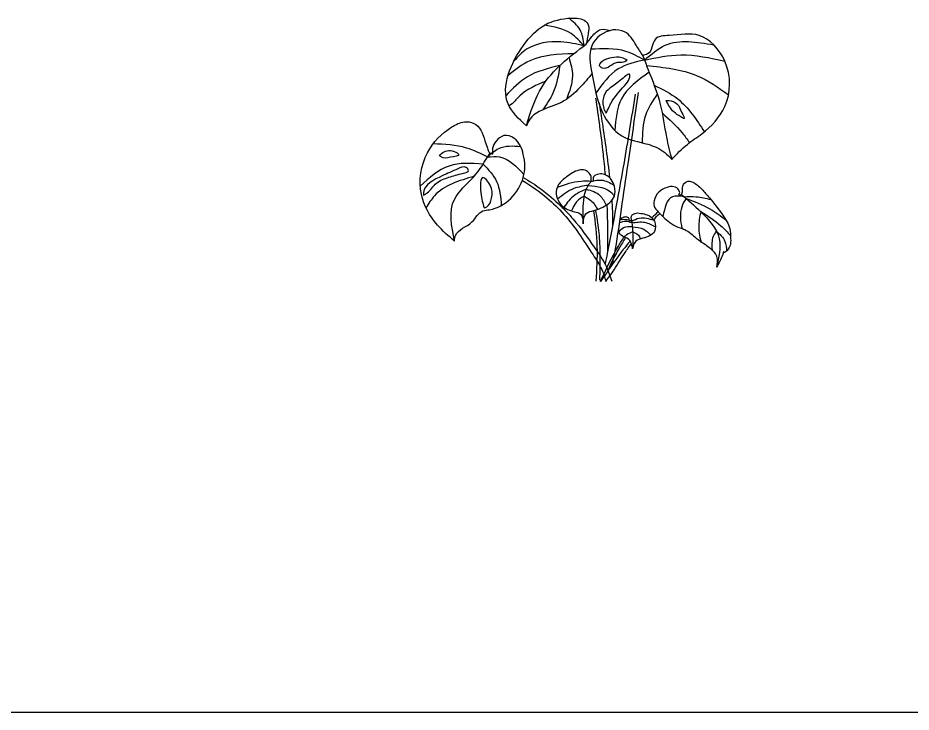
# Model space of a CAD drawing. Header units: metres. Extents: x -175 to 101, y -7 to 93.
# Drawn here: x 3.226 to 5.627, y -0.491 to 1.376 of the extents above; entities that cross this region are included whole.
import ezdxf

# ---------------------------------------------------------------- set-up
doc = ezdxf.new("R2010")
doc.units = ezdxf.units.M

msp = doc.modelspace()

# ---------------------------------------------------------------- linework, layer by layer
msp.add_line((-6.3278, -0.4912), (17.5858, -0.4912))
for points in [[(4.5925, 1.0853), (4.5433, 1.1443), (4.5843, 1.3012), (4.6425, 1.3569), (4.7131, 1.375), (4.7515, 1.3664), (4.7588, 1.3569), (4.7588, 1.3338), (4.7531, 1.305)], [(4.7473, 1.3006), (4.7367, 1.3437), (4.7062, 1.3746)], [(4.7473, 1.3006), (4.7128, 1.3332), (4.6407, 1.3559)], [(4.7531, 1.305), (4.7688, 1.3253), (4.7928, 1.3441), (4.8172, 1.3415)], [(4.9056, 1.2731), (4.8874, 1.3024), (4.8564, 1.338), (4.8249, 1.343), (4.7682, 1.3008), (4.7682, 1.2276), (4.7972, 1.121), (4.8494, 1.0584), (4.9185, 1.0357), (4.9645, 1.0137), (4.9831, 0.9947)], [(4.9831, 0.9947), (5.0252, 1.0355), (5.0644, 1.0641), (5.1259, 1.1372), (5.1259, 1.2589), (5.0566, 1.3283), (4.9762, 1.3283), (4.9383, 1.3177), (4.9184, 1.2785), (4.9056, 1.2731), (4.9051, 1.2726)], [(4.7473, 1.3006), (4.6854, 1.3107), (4.5932, 1.291), (4.5587, 1.2594)], [(4.5925, 1.0853), (4.6346, 1.1903), (4.7531, 1.305)], [(4.9098, 1.2622), (4.9659, 1.302), (5.0958, 1.3033)], [(4.7195, 1.2789), (4.6016, 1.2601), (4.5429, 1.22)], [(4.9098, 1.2622), (4.86, 1.2854), (4.7649, 1.291)], [(4.9056, 1.2731), (4.9191, 1.2381), (4.9523, 1.143), (4.9689, 1.0547), (4.9831, 0.9947)], [(4.9098, 1.2622), (5.0072, 1.276), (5.1256, 1.2595)], [(4.707, 1.2688), (4.7163, 1.22), (4.7001, 1.1564)], [(4.9098, 1.2622), (4.8393, 1.2381), (4.7792, 1.1732)], [(4.8633, 1.2612), (4.8499, 1.2564), (4.8372, 1.2564), (4.7963, 1.2411), (4.7883, 1.2473), (4.7999, 1.2606), (4.8208, 1.2683), (4.8491, 1.2683), (4.8633, 1.2612)], [(4.6826, 1.2473), (4.5953, 1.2172), (4.5369, 1.1659)], [(4.7687, 1.2249), (4.7365, 1.1887), (4.6865, 1.1482), (4.6593, 1.1372), (4.6015, 1.1028), (4.5925, 1.0853)], [(4.6826, 1.2473), (4.6636, 1.1729), (4.6368, 1.1286)], [(4.8072, 1.1189), (4.8005, 1.132), (4.8005, 1.1651), (4.8492, 1.2108), (4.8704, 1.2226), (4.8704, 1.2167), (4.8606, 1.1985), (4.8234, 1.1524), (4.8072, 1.1189)], [(4.9225, 1.2293), (4.848, 1.1581), (4.8303, 1.0731)], [(4.9155, 1.2473), (5.0512, 1.2201), (5.1359, 1.1687)], [(4.645, 1.2056), (4.5749, 1.1659), (4.5459, 1.1388), (4.5454, 1.1385)], [(4.9358, 1.1947), (4.9992, 1.1575), (5.0709, 1.0692)], [(4.8852, 1.1702), (4.8695, 1.0759), (4.8541, 0.9818), (4.8372, 0.8892), (4.8098, 0.7416), (4.8038, 0.7136)], [(4.8932, 1.1746), (4.8649, 0.9832), (4.8473, 0.8614), (4.8311, 0.7548), (4.8225, 0.7111)], [(4.9442, 1.1706), (4.9126, 1.1135), (4.9036, 1.0397)], [(4.9679, 1.1534), (4.9767, 1.1372), (5.0072, 1.1094), (5.0161, 1.1052), (5.0101, 1.1204), (4.9972, 1.1447), (4.9752, 1.1534), (4.9679, 1.1534)], [(4.9574, 1.1198), (5.0112, 1.0662), (5.031, 1.04)], [(4.399, 0.7751), (4.3534, 0.8186), (4.3101, 0.9011), (4.3268, 1.0131), (4.392, 1.0823), (4.426, 1.096), (4.451, 1.0919), (4.4704, 1.0733), (4.4808, 1.0449), (4.4876, 1.0251), (4.4936, 1.0132), (4.5016, 1.0094)], [(4.399, 0.7751), (4.4021, 0.7907), (4.446, 0.8269), (4.4756, 0.8567), (4.493, 0.8598), (4.5842, 0.9465), (4.5842, 1.0086), (4.5597, 1.0516), (4.5321, 1.0589), (4.511, 1.0439), (4.5016, 1.0249), (4.5016, 1.0094)], [(4.4882, 1.0015), (4.4318, 1.0255), (4.3417, 1.0366)], [(4.4882, 1.0015), (4.5183, 1.0247), (4.577, 1.0301)], [(4.3589, 1.0055), (4.364, 1.001), (4.3889, 1.001), (4.4106, 1.0079), (4.3983, 1.0165), (4.3645, 1.011), (4.3589, 1.0055)], [(4.399, 0.7751), (4.399, 0.8876), (4.4502, 0.9474), (4.4946, 1.0124)], [(4.4763, 0.9823), (4.3846, 0.9772), (4.3071, 0.9233)], [(4.4882, 1.0015), (4.5202, 1.0015), (4.586, 0.954)], [(4.3162, 0.899), (4.3162, 0.9059), (4.3659, 0.9506), (4.4079, 0.9699), (4.4307, 0.9731), (4.4368, 0.9652), (4.4235, 0.958), (4.3837, 0.9469), (4.3511, 0.9313), (4.3256, 0.9047), (4.3162, 0.899)], [(4.4763, 0.9823), (4.5124, 0.9355), (4.5249, 0.8707)], [(4.7719, 0.9361), (4.7668, 0.9361), (4.7668, 0.9424), (4.7638, 0.9544), (4.75, 0.966), (4.7335, 0.966), (4.7007, 0.9479), (4.6789, 0.9274), (4.6728, 0.9097), (4.682, 0.8777), (4.6974, 0.8635), (4.7221, 0.8544), (4.7378, 0.8478), (4.7454, 0.8222)], [(4.4523, 0.9497), (4.3452, 0.8969), (4.3227, 0.8645)], [(4.4789, 0.8651), (4.4701, 0.9057), (4.4757, 0.9463), (4.4947, 0.9257), (4.4989, 0.8909), (4.4861, 0.8675), (4.4789, 0.8651)], [(4.5824, 0.9386), (4.6478, 0.8917), (4.7325, 0.7971), (4.7715, 0.7383), (4.7953, 0.6986), (4.8059, 0.6669)], [(4.5842, 0.9465), (4.6326, 0.9147), (4.6838, 0.8704), (4.7181, 0.8346), (4.7744, 0.7594), (4.8076, 0.706), (4.8218, 0.6675)], [(4.7669, 0.936), (4.7393, 0.936), (4.6751, 0.9195)], [(4.7454, 0.8222), (4.753, 0.8496), (4.774, 0.8575), (4.7978, 0.8669), (4.8289, 0.896), (4.8289, 0.9226), (4.8206, 0.9408), (4.7955, 0.956), (4.7786, 0.9527), (4.7719, 0.9457), (4.7719, 0.94), (4.7719, 0.9361)], [(4.7669, 0.936), (4.7941, 0.9395), (4.828, 0.9257)], [(5.0018, 0.8994), (5.0066, 0.8994), (5.012, 0.9075), (5.012, 0.9191), (5.021, 0.934), (5.0286, 0.9365), (5.0396, 0.9338), (5.0637, 0.9148), (5.0844, 0.8917), (5.1203, 0.8453), (5.1391, 0.8092), (5.1415, 0.782), (5.1399, 0.7633), (5.1267, 0.7458), (5.125, 0.745), (5.1225, 0.7461)], [(4.7585, 0.9252), (4.7203, 0.9165), (4.6761, 0.8882)], [(4.7533, 0.9149), (4.7223, 0.899), (4.6933, 0.8663)], [(4.7454, 0.8222), (4.7454, 0.8688), (4.7614, 0.9294), (4.7669, 0.936)], [(4.7533, 0.9149), (4.7903, 0.898), (4.8066, 0.872)], [(4.7585, 0.9252), (4.8235, 0.9031), (4.8289, 0.8959)], [(5.0018, 0.8994), (5.0042, 0.9038), (5.0025, 0.9121), (4.9891, 0.9215), (4.9704, 0.9197), (4.9488, 0.9072), (4.9359, 0.8837), (4.9359, 0.8692), (4.947, 0.854), (4.9833, 0.8216), (5.0055, 0.811), (5.0181, 0.8064), (5.0488, 0.7834), (5.0691, 0.7689), (5.1003, 0.7411), (5.1037, 0.734), (5.1035, 0.7051)], [(4.7481, 0.8966), (4.7251, 0.8782), (4.7138, 0.8567)], [(4.7481, 0.8966), (4.7743, 0.8757), (4.7832, 0.8604)], [(5.0165, 0.8946), (4.9848, 0.8946), (4.9596, 0.8413)], [(5.0217, 0.8902), (5.0099, 0.867), (5.0101, 0.8094)], [(5.009, 0.901), (5.0612, 0.8544), (5.1106, 0.7817), (5.1035, 0.7051)], [(5.0165, 0.8946), (5.0488, 0.8946), (5.0881, 0.8873)], [(5.0217, 0.8902), (5.0859, 0.8619), (5.1289, 0.8323)], [(4.78, 0.6679), (4.783, 0.7608), (4.774, 0.8575)], [(4.7785, 0.8577), (4.7861, 0.8051), (4.7901, 0.7455), (4.7888, 0.6703)], [(4.869, 0.831), (4.869, 0.8349), (4.8632, 0.8395), (4.8541, 0.8395), (4.8433, 0.8326)], [(4.869, 0.831), (4.8743, 0.831), (4.8743, 0.838), (4.8837, 0.8499), (4.8998, 0.8499), (4.9171, 0.8459), (4.9366, 0.8285), (4.9366, 0.8014), (4.9054, 0.7828), (4.8862, 0.7749), (4.8796, 0.7612), (4.878, 0.7548)], [(5.0612, 0.8545), (5.0556, 0.812), (5.0622, 0.7707)], [(5.0612, 0.8545), (5.1152, 0.8166), (5.1413, 0.79)], [(4.8759, 0.8243), (4.8592, 0.828), (4.8421, 0.8242)], [(4.8754, 0.8284), (4.8635, 0.8321), (4.8433, 0.8326)], [(4.8748, 0.8328), (4.878, 0.8043), (4.878, 0.7548)], [(4.8754, 0.8287), (4.8958, 0.8373), (4.9349, 0.8316)], [(4.8759, 0.8243), (4.9101, 0.8259), (4.9396, 0.8133)], [(4.878, 0.7548), (4.8733, 0.772), (4.8666, 0.7805), (4.8506, 0.7888), (4.8387, 0.8007)], [(4.8771, 0.8139), (4.8536, 0.8106), (4.8398, 0.7994)], [(4.8782, 0.7999), (4.8625, 0.7924), (4.8556, 0.7869)], [(4.8771, 0.8139), (4.9077, 0.8073), (4.9273, 0.7917)], [(4.8782, 0.7999), (4.8966, 0.7864), (4.8981, 0.7809)], [(5.1029, 0.8025), (5.0945, 0.7878), (5.0914, 0.7518)], [(5.1029, 0.8025), (5.1261, 0.7746), (5.1303, 0.7487)], [(4.7918, 0.6669), (4.8396, 0.7619), (4.8556, 0.7869)], [(4.859, 0.7854), (4.8418, 0.7561), (4.8225, 0.7202), (4.8119, 0.6959)], [(5.1225, 0.7461), (5.1193, 0.7373), (5.1124, 0.7215), (5.1035, 0.7052)]]:
    msp.add_spline(points, degree=3)
for points, knots in [([(4.7782, 1.1598), (4.7856, 1.11), (4.7956, 1.0415), (4.8023, 0.9726), (4.8039, 0.9538)], [0, 0, 0, 0, 0.4058149, 0.5584554, 0.5584554, 0.5584554, 0.5584554]), ([(4.7879, 1.1475), (4.7908, 1.1287), (4.7974, 1.0863), (4.8073, 1.0192), (4.8132, 0.9708), (4.8159, 0.946)], [0, 0, 0, 0, 0.153444, 0.3459286, 0.547278, 0.547278, 0.547278, 0.547278]), ([(4.8089, 0.8734), (4.8092, 0.8666), (4.8107, 0.8242), (4.8107, 0.7818), (4.8107, 0.7463)], [0.7749735, 0.7749735, 0.7749735, 0.7749735, 0.830352, 1.1170507, 1.1170507, 1.1170507, 1.1170507]), ([(4.8219, 0.8844), (4.8231, 0.8691), (4.8244, 0.8462), (4.8242, 0.8234), (4.8241, 0.816)], [0.7134905, 0.7134905, 0.7134905, 0.7134905, 0.8379152, 0.8978532, 0.8978532, 0.8978532, 0.8978532]), ([(4.8711, 0.7756), (4.8582, 0.7597), (4.831, 0.724), (4.8056, 0.687), (4.7918, 0.6669)], [0.2938542, 0.2938542, 0.2938542, 0.2938542, 0.4589437, 0.6559026, 0.6559026, 0.6559026, 0.6559026]), ([(4.8059, 0.6669), (4.8135, 0.6772), (4.832, 0.7024), (4.8524, 0.738), (4.8688, 0.7608), (4.8748, 0.7685)], [0, 0, 0, 0, 0.1039149, 0.2516837, 0.3304001, 0.3304001, 0.3304001, 0.3304001])]:
    msp.add_open_spline(points, degree=3, knots=knots)
for points in [[(4.947, 0.854), (4.9411, 0.8488), (4.9352, 0.8435), (4.9294, 0.8382)], [(4.9338, 0.8332), (4.9396, 0.8387), (4.9454, 0.8442), (4.9513, 0.8496)]]:
    msp.add_open_spline(points, degree=3)

doc.saveas('drawing.dxf')
